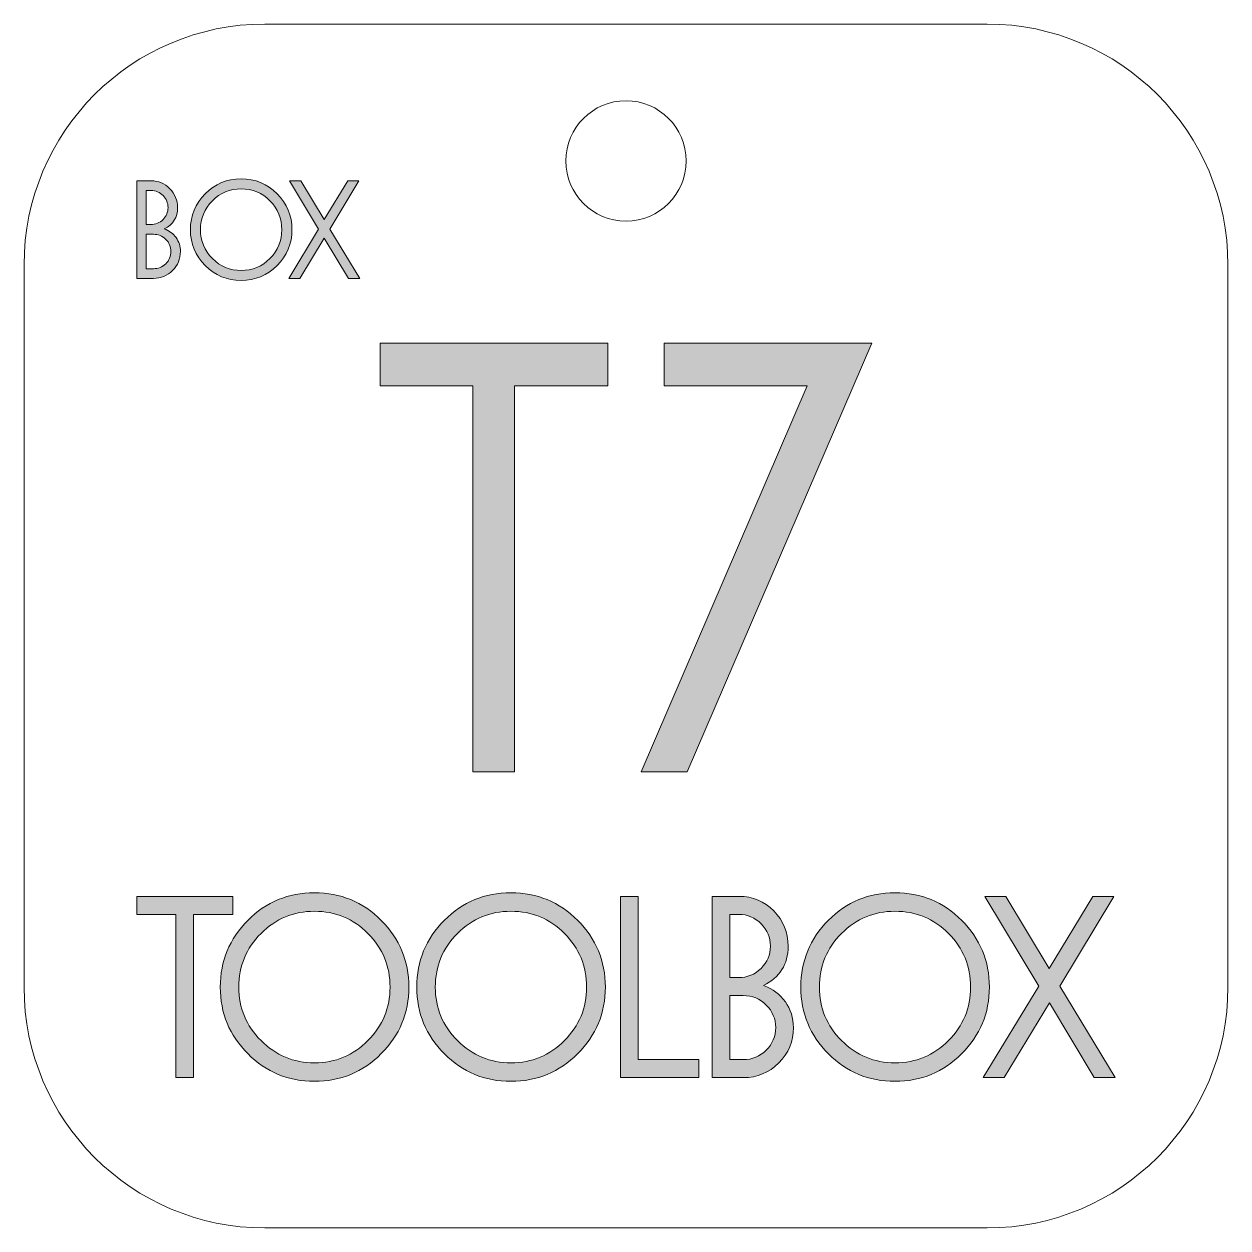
# Model space of a CAD drawing. Header units: inches. Extents: x 30 to 444, y 589 to 771.
# Drawn here: x 330 to 380, y 670.9 to 720.9 of the extents above; entities that cross this region are included whole.
import ezdxf

# ---------------------------------------------------------------- set-up
doc = ezdxf.new("R2010")
doc.units = ezdxf.units.IN
doc.header["$MEASUREMENT"] = 0
doc.layers.add('Default', color=7, linetype='Continuous')

# ---------------------------------------------------------------- blocks, each defined once
blk = doc.blocks.new('block 2')
at = {"layer": 'Default'}
h = blk.add_hatch(color=7, dxfattribs=at)
h.dxf.hatch_style = 2
h.paths.add_polyline_path([(354.209, 705.865), (350.337, 705.865), (350.337, 689.832), (348.597, 689.832), (348.597, 705.865), (344.751, 705.865), (344.751, 707.633), (354.209, 707.633)])
h = blk.add_hatch(color=7, dxfattribs=at)
h.dxf.hatch_style = 2
h.paths.add_polyline_path([(365.175, 707.633), (357.51, 689.832), (355.586, 689.832), (362.49, 705.865), (356.548, 705.865), (356.548, 707.633)])
at = {"layer": 'Default', "lineweight": 0}
for points in [[(354.209, 705.865), (350.337, 705.865), (350.337, 689.832), (348.597, 689.832), (348.597, 705.865), (344.751, 705.865), (344.751, 707.633), (354.209, 707.633), (354.209, 705.865)], [(365.175, 707.633), (357.51, 689.832), (355.586, 689.832), (362.49, 705.865), (356.548, 705.865), (356.548, 707.633), (365.175, 707.633)]]:
    blk.add_lwpolyline(points, dxfattribs=at)
blk = doc.blocks.new('block 47')
at = {"layer": 'Default'}
h = blk.add_hatch(color=7, dxfattribs=at)
h.dxf.hatch_style = 2
edge = h.paths.add_edge_path()
edge.add_spline(control_points=[(336.457, 711.443), (336.457, 711.135), (336.348, 710.872), (336.129, 710.653), (335.91, 710.434), (335.647, 710.325), (335.339, 710.325), (335.339, 710.325), (334.641, 710.325), (334.641, 710.325), (334.641, 710.325), (334.641, 714.377), (334.641, 714.377), (334.641, 714.377), (335.244, 714.377), (335.244, 714.377), (335.548, 714.377), (335.806, 714.268), (336.019, 714.051), (336.232, 713.835), (336.339, 713.572), (336.339, 713.265), (336.339, 712.859), (336.155, 712.565), (335.788, 712.383), (335.993, 712.308), (336.156, 712.187), (336.277, 712.019), (336.397, 711.852), (336.457, 711.66), (336.457, 711.443)], knot_values=[0, 0, 0, 0, 1, 1, 1, 2, 2, 2, 3, 3, 3, 4, 4, 4, 5, 5, 5, 6, 6, 6, 7, 7, 7, 8, 8, 8, 9, 9, 9, 10, 10, 10, 10], degree=3, periodic=1)
edge = h.paths.add_edge_path()
edge.add_spline(control_points=[(335.942, 713.265), (335.942, 713.458), (335.873, 713.624), (335.735, 713.765), (335.598, 713.904), (335.433, 713.974), (335.241, 713.974), (335.241, 713.974), (335.037, 713.974), (335.037, 713.974), (335.037, 713.974), (335.037, 712.561), (335.037, 712.561), (335.037, 712.561), (335.229, 712.561), (335.229, 712.561), (335.425, 712.561), (335.593, 712.63), (335.733, 712.768), (335.872, 712.906), (335.942, 713.071), (335.942, 713.265)], knot_values=[0, 0, 0, 0, 1, 1, 1, 2, 2, 2, 3, 3, 3, 4, 4, 4, 5, 5, 5, 6, 6, 6, 7, 7, 7, 7], degree=3, periodic=1)
edge = h.paths.add_edge_path()
edge.add_spline(control_points=[(336.061, 711.443), (336.061, 711.64), (335.99, 711.808), (335.848, 711.948), (335.707, 712.088), (335.536, 712.159), (335.336, 712.159), (335.336, 712.159), (335.037, 712.159), (335.037, 712.159), (335.037, 712.159), (335.037, 710.727), (335.037, 710.727), (335.037, 710.727), (335.336, 710.727), (335.336, 710.727), (335.536, 710.727), (335.707, 710.797), (335.848, 710.937), (335.99, 711.077), (336.061, 711.245), (336.061, 711.443)], knot_values=[0, 0, 0, 0, 1, 1, 1, 2, 2, 2, 3, 3, 3, 4, 4, 4, 5, 5, 5, 6, 6, 6, 7, 7, 7, 7], degree=3, periodic=1)
h = blk.add_hatch(color=7, dxfattribs=at)
h.dxf.hatch_style = 2
edge = h.paths.add_edge_path()
edge.add_spline(control_points=[(341.089, 712.348), (341.089, 711.768), (340.883, 711.272), (340.471, 710.86), (340.059, 710.448), (339.561, 710.242), (338.978, 710.242), (338.394, 710.242), (337.897, 710.448), (337.487, 710.86), (337.077, 711.272), (336.872, 711.768), (336.872, 712.348), (336.872, 712.931), (337.077, 713.429), (337.487, 713.841), (337.897, 714.253), (338.394, 714.46), (338.978, 714.46), (339.561, 714.46), (340.059, 714.253), (340.471, 713.841), (340.883, 713.429), (341.089, 712.931), (341.089, 712.348)], knot_values=[0, 0, 0, 0, 1, 1, 1, 2, 2, 2, 3, 3, 3, 4, 4, 4, 5, 5, 5, 6, 6, 6, 7, 7, 7, 8, 8, 8, 8], degree=3, periodic=1)
edge = h.paths.add_edge_path()
edge.add_spline(control_points=[(340.669, 712.348), (340.669, 712.817), (340.505, 713.217), (340.176, 713.549), (339.846, 713.88), (339.447, 714.045), (338.978, 714.045), (338.512, 714.045), (338.114, 713.88), (337.783, 713.549), (337.451, 713.217), (337.286, 712.817), (337.286, 712.348), (337.286, 711.882), (337.451, 711.484), (337.783, 711.153), (338.114, 710.821), (338.512, 710.656), (338.978, 710.656), (339.447, 710.656), (339.846, 710.821), (340.176, 711.153), (340.505, 711.484), (340.669, 711.882), (340.669, 712.348)], knot_values=[0, 0, 0, 0, 1, 1, 1, 2, 2, 2, 3, 3, 3, 4, 4, 4, 5, 5, 5, 6, 6, 6, 7, 7, 7, 8, 8, 8, 8], degree=3, periodic=1)
h = blk.add_hatch(color=7, dxfattribs=at)
h.dxf.hatch_style = 2
h.paths.add_polyline_path([(343.906, 710.325), (343.435, 710.325), (342.433, 711.995), (341.423, 710.325), (340.953, 710.325), (342.198, 712.372), (340.986, 714.377), (341.456, 714.377), (342.43, 712.767), (343.403, 714.377), (343.873, 714.377), (342.668, 712.372)])
at = {"layer": 'Default', "color": 7, "lineweight": 5}
blk.add_lwpolyline([(343.906, 710.325), (343.435, 710.325), (342.433, 711.995), (341.423, 710.325), (340.953, 710.325), (342.198, 712.372), (340.986, 714.377), (341.456, 714.377), (342.43, 712.767), (343.403, 714.377), (343.873, 714.377), (342.668, 712.372), (343.906, 710.325)], dxfattribs=at)
for points, knots in [([(336.457, 711.443), (336.457, 711.135), (336.348, 710.872), (336.129, 710.653), (335.91, 710.434), (335.647, 710.325), (335.339, 710.325), (335.339, 710.325), (334.641, 710.325), (334.641, 710.325), (334.641, 710.325), (334.641, 714.377), (334.641, 714.377), (334.641, 714.377), (335.244, 714.377), (335.244, 714.377), (335.548, 714.377), (335.806, 714.268), (336.019, 714.051), (336.232, 713.835), (336.339, 713.572), (336.339, 713.265), (336.339, 712.859), (336.155, 712.565), (335.788, 712.383), (335.993, 712.308), (336.156, 712.187), (336.277, 712.019), (336.397, 711.852), (336.457, 711.66), (336.457, 711.443)], [0, 0, 0, 0, 1, 1, 1, 2, 2, 2, 3, 3, 3, 4, 4, 4, 5, 5, 5, 6, 6, 6, 7, 7, 7, 8, 8, 8, 9, 9, 9, 10, 10, 10, 10]), ([(341.089, 712.348), (341.089, 711.768), (340.883, 711.272), (340.471, 710.86), (340.059, 710.448), (339.561, 710.242), (338.978, 710.242), (338.394, 710.242), (337.897, 710.448), (337.487, 710.86), (337.077, 711.272), (336.872, 711.768), (336.872, 712.348), (336.872, 712.931), (337.077, 713.429), (337.487, 713.841), (337.897, 714.253), (338.394, 714.46), (338.978, 714.46), (339.561, 714.46), (340.059, 714.253), (340.471, 713.841), (340.883, 713.429), (341.089, 712.931), (341.089, 712.348)], [0, 0, 0, 0, 1, 1, 1, 2, 2, 2, 3, 3, 3, 4, 4, 4, 5, 5, 5, 6, 6, 6, 7, 7, 7, 8, 8, 8, 8]), ([(340.669, 712.348), (340.669, 712.817), (340.505, 713.217), (340.176, 713.549), (339.846, 713.88), (339.447, 714.045), (338.978, 714.045), (338.512, 714.045), (338.114, 713.88), (337.783, 713.549), (337.451, 713.217), (337.286, 712.817), (337.286, 712.348), (337.286, 711.882), (337.451, 711.484), (337.783, 711.153), (338.114, 710.821), (338.512, 710.656), (338.978, 710.656), (339.447, 710.656), (339.846, 710.821), (340.176, 711.153), (340.505, 711.484), (340.669, 711.882), (340.669, 712.348)], [0, 0, 0, 0, 1, 1, 1, 2, 2, 2, 3, 3, 3, 4, 4, 4, 5, 5, 5, 6, 6, 6, 7, 7, 7, 8, 8, 8, 8]), ([(335.942, 713.265), (335.942, 713.458), (335.873, 713.624), (335.735, 713.765), (335.598, 713.904), (335.433, 713.974), (335.241, 713.974), (335.241, 713.974), (335.037, 713.974), (335.037, 713.974), (335.037, 713.974), (335.037, 712.561), (335.037, 712.561), (335.037, 712.561), (335.229, 712.561), (335.229, 712.561), (335.425, 712.561), (335.593, 712.63), (335.733, 712.768), (335.872, 712.906), (335.942, 713.071), (335.942, 713.265)], [0, 0, 0, 0, 1, 1, 1, 2, 2, 2, 3, 3, 3, 4, 4, 4, 5, 5, 5, 6, 6, 6, 7, 7, 7, 7]), ([(336.061, 711.443), (336.061, 711.64), (335.99, 711.808), (335.848, 711.948), (335.707, 712.088), (335.536, 712.159), (335.336, 712.159), (335.336, 712.159), (335.037, 712.159), (335.037, 712.159), (335.037, 712.159), (335.037, 710.727), (335.037, 710.727), (335.037, 710.727), (335.336, 710.727), (335.336, 710.727), (335.536, 710.727), (335.707, 710.797), (335.848, 710.937), (335.99, 711.077), (336.061, 711.245), (336.061, 711.443)], [0, 0, 0, 0, 1, 1, 1, 2, 2, 2, 3, 3, 3, 4, 4, 4, 5, 5, 5, 6, 6, 6, 7, 7, 7, 7])]:
    blk.add_open_spline(points, degree=3, knots=knots, dxfattribs=at)
blk = doc.blocks.new('block 48')
at = {"layer": 'Default', "color": 240, "lineweight": 9}
blk.add_open_spline([(339.963, 670.888), (339.963, 670.888), (369.963, 670.888), (369.963, 670.888), (375.486, 670.888), (379.963, 675.366), (379.963, 680.888), (379.963, 680.888), (379.963, 710.888), (379.963, 710.888), (379.963, 716.411), (375.486, 720.888), (369.963, 720.888), (369.963, 720.888), (339.963, 720.888), (339.963, 720.888), (334.44, 720.888), (329.963, 716.411), (329.963, 710.888), (329.963, 710.888), (329.963, 680.888), (329.963, 680.888), (329.963, 675.366), (334.44, 670.888), (339.963, 670.888)], degree=3, knots=[0, 0, 0, 0, 1, 1, 1, 2, 2, 2, 3, 3, 3, 4, 4, 4, 5, 5, 5, 6, 6, 6, 7, 7, 7, 8, 8, 8, 8], dxfattribs=at)
blk = doc.blocks.new('block 49')
at = {"layer": 'Default', "color": 240, "lineweight": 9}
blk.add_open_spline([(352.463, 715.205), (352.463, 716.586), (353.582, 717.705), (354.963, 717.705), (356.344, 717.705), (357.463, 716.586), (357.463, 715.205), (357.463, 713.825), (356.344, 712.705), (354.963, 712.705), (353.582, 712.705), (352.463, 713.825), (352.463, 715.205), (352.463, 715.205), (352.463, 715.205), (352.463, 715.205)], degree=3, knots=[0, 0, 0, 0, 1, 1, 1, 2, 2, 2, 3, 3, 3, 4, 4, 4, 5, 5, 5, 5], dxfattribs=at)
blk = doc.blocks.new('block 50')
at = {"layer": 'Default'}
h = blk.add_hatch(color=7, dxfattribs=at)
h.dxf.hatch_style = 2
h.paths.add_polyline_path([(338.639, 683.91), (337.002, 683.91), (337.002, 677.132), (336.267, 677.132), (336.267, 683.91), (334.641, 683.91), (334.641, 684.657), (338.639, 684.657)])
h = blk.add_hatch(color=7, dxfattribs=at)
h.dxf.hatch_style = 2
edge = h.paths.add_edge_path()
edge.add_spline(control_points=[(345.944, 680.889), (345.944, 679.812), (345.562, 678.891), (344.796, 678.126), (344.031, 677.361), (343.106, 676.978), (342.023, 676.978), (340.939, 676.978), (340.016, 677.361), (339.255, 678.126), (338.493, 678.891), (338.112, 679.812), (338.112, 680.889), (338.112, 681.973), (338.493, 682.897), (339.255, 683.662), (340.016, 684.428), (340.939, 684.811), (342.023, 684.811), (343.106, 684.811), (344.031, 684.428), (344.796, 683.662), (345.562, 682.897), (345.944, 681.973), (345.944, 680.889)], knot_values=[0, 0, 0, 0, 1, 1, 1, 2, 2, 2, 3, 3, 3, 4, 4, 4, 5, 5, 5, 6, 6, 6, 7, 7, 7, 8, 8, 8, 8], degree=3, periodic=1)
edge = h.paths.add_edge_path()
edge.add_spline(control_points=[(345.164, 680.889), (345.164, 681.76), (344.858, 682.504), (344.247, 683.119), (343.636, 683.734), (342.894, 684.041), (342.023, 684.041), (341.158, 684.041), (340.419, 683.734), (339.804, 683.119), (339.189, 682.504), (338.881, 681.76), (338.881, 680.889), (338.881, 680.025), (339.189, 679.285), (339.804, 678.67), (340.419, 678.054), (341.158, 677.747), (342.023, 677.747), (342.894, 677.747), (343.636, 678.054), (344.247, 678.67), (344.858, 679.285), (345.164, 680.025), (345.164, 680.889)], knot_values=[0, 0, 0, 0, 1, 1, 1, 2, 2, 2, 3, 3, 3, 4, 4, 4, 5, 5, 5, 6, 6, 6, 7, 7, 7, 8, 8, 8, 8], degree=3, periodic=1)
h = blk.add_hatch(color=7, dxfattribs=at)
h.dxf.hatch_style = 2
edge = h.paths.add_edge_path()
edge.add_spline(control_points=[(354.106, 680.889), (354.106, 679.812), (353.723, 678.891), (352.958, 678.126), (352.193, 677.361), (351.268, 676.978), (350.184, 676.978), (349.1, 676.978), (348.177, 677.361), (347.416, 678.126), (346.654, 678.891), (346.274, 679.812), (346.274, 680.889), (346.274, 681.973), (346.654, 682.897), (347.416, 683.662), (348.177, 684.428), (349.1, 684.811), (350.184, 684.811), (351.268, 684.811), (352.193, 684.428), (352.958, 683.662), (353.723, 682.897), (354.106, 681.973), (354.106, 680.889)], knot_values=[0, 0, 0, 0, 1, 1, 1, 2, 2, 2, 3, 3, 3, 4, 4, 4, 5, 5, 5, 6, 6, 6, 7, 7, 7, 8, 8, 8, 8], degree=3, periodic=1)
edge = h.paths.add_edge_path()
edge.add_spline(control_points=[(353.326, 680.889), (353.326, 681.76), (353.02, 682.504), (352.408, 683.119), (351.797, 683.734), (351.055, 684.041), (350.184, 684.041), (349.32, 684.041), (348.581, 683.734), (347.965, 683.119), (347.35, 682.504), (347.042, 681.76), (347.042, 680.889), (347.042, 680.025), (347.35, 679.285), (347.965, 678.67), (348.581, 678.054), (349.32, 677.747), (350.184, 677.747), (351.055, 677.747), (351.797, 678.054), (352.408, 678.67), (353.02, 679.285), (353.326, 680.025), (353.326, 680.889)], knot_values=[0, 0, 0, 0, 1, 1, 1, 2, 2, 2, 3, 3, 3, 4, 4, 4, 5, 5, 5, 6, 6, 6, 7, 7, 7, 8, 8, 8, 8], degree=3, periodic=1)
h = blk.add_hatch(color=7, dxfattribs=at)
h.dxf.hatch_style = 2
h.paths.add_polyline_path([(357.994, 677.132), (354.732, 677.132), (354.732, 684.657), (355.468, 684.657), (355.468, 677.879), (357.994, 677.879)])
h = blk.add_hatch(color=7, dxfattribs=at)
h.dxf.hatch_style = 2
edge = h.paths.add_edge_path()
edge.add_spline(control_points=[(361.916, 679.208), (361.916, 678.637), (361.713, 678.148), (361.306, 677.742), (360.9, 677.335), (360.411, 677.132), (359.84, 677.132), (359.84, 677.132), (358.544, 677.132), (358.544, 677.132), (358.544, 677.132), (358.544, 684.657), (358.544, 684.657), (358.544, 684.657), (359.664, 684.657), (359.664, 684.657), (360.228, 684.657), (360.708, 684.455), (361.103, 684.053), (361.499, 683.65), (361.696, 683.163), (361.696, 682.591), (361.696, 681.837), (361.356, 681.292), (360.674, 680.955), (361.055, 680.815), (361.357, 680.59), (361.581, 680.279), (361.804, 679.968), (361.916, 679.611), (361.916, 679.208)], knot_values=[0, 0, 0, 0, 1, 1, 1, 2, 2, 2, 3, 3, 3, 4, 4, 4, 5, 5, 5, 6, 6, 6, 7, 7, 7, 8, 8, 8, 9, 9, 9, 10, 10, 10, 10], degree=3, periodic=1)
edge = h.paths.add_edge_path()
edge.add_spline(control_points=[(360.96, 682.591), (360.96, 682.95), (360.832, 683.26), (360.576, 683.52), (360.32, 683.779), (360.014, 683.91), (359.658, 683.91), (359.658, 683.91), (359.279, 683.91), (359.279, 683.91), (359.279, 683.91), (359.279, 681.284), (359.279, 681.284), (359.279, 681.284), (359.636, 681.284), (359.636, 681.284), (359.999, 681.284), (360.311, 681.412), (360.571, 681.669), (360.83, 681.925), (360.96, 682.232), (360.96, 682.591)], knot_values=[0, 0, 0, 0, 1, 1, 1, 2, 2, 2, 3, 3, 3, 4, 4, 4, 5, 5, 5, 6, 6, 6, 7, 7, 7, 7], degree=3, periodic=1)
edge = h.paths.add_edge_path()
edge.add_spline(control_points=[(361.18, 679.208), (361.18, 679.574), (361.048, 679.887), (360.785, 680.147), (360.523, 680.407), (360.206, 680.537), (359.835, 680.537), (359.835, 680.537), (359.279, 680.537), (359.279, 680.537), (359.279, 680.537), (359.279, 677.879), (359.279, 677.879), (359.279, 677.879), (359.835, 677.879), (359.835, 677.879), (360.206, 677.879), (360.523, 678.009), (360.785, 678.269), (361.048, 678.529), (361.18, 678.842), (361.18, 679.208)], knot_values=[0, 0, 0, 0, 1, 1, 1, 2, 2, 2, 3, 3, 3, 4, 4, 4, 5, 5, 5, 6, 6, 6, 7, 7, 7, 7], degree=3, periodic=1)
h = blk.add_hatch(color=7, dxfattribs=at)
h.dxf.hatch_style = 2
edge = h.paths.add_edge_path()
edge.add_spline(control_points=[(370.056, 680.889), (370.056, 679.812), (369.673, 678.891), (368.908, 678.126), (368.143, 677.361), (367.218, 676.978), (366.134, 676.978), (365.05, 676.978), (364.127, 677.361), (363.366, 678.126), (362.604, 678.891), (362.224, 679.812), (362.224, 680.889), (362.224, 681.973), (362.604, 682.897), (363.366, 683.662), (364.127, 684.428), (365.05, 684.811), (366.134, 684.811), (367.218, 684.811), (368.143, 684.428), (368.908, 683.662), (369.673, 682.897), (370.056, 681.973), (370.056, 680.889)], knot_values=[0, 0, 0, 0, 1, 1, 1, 2, 2, 2, 3, 3, 3, 4, 4, 4, 5, 5, 5, 6, 6, 6, 7, 7, 7, 8, 8, 8, 8], degree=3, periodic=1)
edge = h.paths.add_edge_path()
edge.add_spline(control_points=[(369.276, 680.889), (369.276, 681.76), (368.97, 682.504), (368.359, 683.119), (367.747, 683.734), (367.006, 684.041), (366.134, 684.041), (365.27, 684.041), (364.531, 683.734), (363.915, 683.119), (363.3, 682.504), (362.993, 681.76), (362.993, 680.889), (362.993, 680.025), (363.3, 679.285), (363.915, 678.67), (364.531, 678.054), (365.27, 677.747), (366.134, 677.747), (367.006, 677.747), (367.747, 678.054), (368.359, 678.67), (368.97, 679.285), (369.276, 680.025), (369.276, 680.889)], knot_values=[0, 0, 0, 0, 1, 1, 1, 2, 2, 2, 3, 3, 3, 4, 4, 4, 5, 5, 5, 6, 6, 6, 7, 7, 7, 8, 8, 8, 8], degree=3, periodic=1)
h = blk.add_hatch(color=7, dxfattribs=at)
h.dxf.hatch_style = 2
h.paths.add_polyline_path([(375.285, 677.132), (374.412, 677.132), (372.55, 680.233), (370.676, 677.132), (369.803, 677.132), (372.114, 680.934), (369.864, 684.657), (370.737, 684.657), (372.544, 681.667), (374.351, 684.657), (375.224, 684.657), (372.987, 680.934)])
at = {"layer": 'Default', "color": 7, "lineweight": 5}
for points in [[(338.639, 683.91), (337.002, 683.91), (337.002, 677.132), (336.267, 677.132), (336.267, 683.91), (334.641, 683.91), (334.641, 684.657), (338.639, 684.657), (338.639, 683.91)], [(357.994, 677.132), (354.732, 677.132), (354.732, 684.657), (355.468, 684.657), (355.468, 677.879), (357.994, 677.879), (357.994, 677.132)], [(375.285, 677.132), (374.412, 677.132), (372.55, 680.233), (370.676, 677.132), (369.803, 677.132), (372.114, 680.934), (369.864, 684.657), (370.737, 684.657), (372.544, 681.667), (374.351, 684.657), (375.224, 684.657), (372.987, 680.934), (375.285, 677.132)]]:
    blk.add_lwpolyline(points, dxfattribs=at)
for points, knots in [([(345.944, 680.889), (345.944, 679.812), (345.562, 678.891), (344.796, 678.126), (344.031, 677.361), (343.106, 676.978), (342.023, 676.978), (340.939, 676.978), (340.016, 677.361), (339.255, 678.126), (338.493, 678.891), (338.112, 679.812), (338.112, 680.889), (338.112, 681.973), (338.493, 682.897), (339.255, 683.662), (340.016, 684.428), (340.939, 684.811), (342.023, 684.811), (343.106, 684.811), (344.031, 684.428), (344.796, 683.662), (345.562, 682.897), (345.944, 681.973), (345.944, 680.889)], [0, 0, 0, 0, 1, 1, 1, 2, 2, 2, 3, 3, 3, 4, 4, 4, 5, 5, 5, 6, 6, 6, 7, 7, 7, 8, 8, 8, 8]), ([(354.106, 680.889), (354.106, 679.812), (353.723, 678.891), (352.958, 678.126), (352.193, 677.361), (351.268, 676.978), (350.184, 676.978), (349.1, 676.978), (348.177, 677.361), (347.416, 678.126), (346.654, 678.891), (346.274, 679.812), (346.274, 680.889), (346.274, 681.973), (346.654, 682.897), (347.416, 683.662), (348.177, 684.428), (349.1, 684.811), (350.184, 684.811), (351.268, 684.811), (352.193, 684.428), (352.958, 683.662), (353.723, 682.897), (354.106, 681.973), (354.106, 680.889)], [0, 0, 0, 0, 1, 1, 1, 2, 2, 2, 3, 3, 3, 4, 4, 4, 5, 5, 5, 6, 6, 6, 7, 7, 7, 8, 8, 8, 8]), ([(361.916, 679.208), (361.916, 678.637), (361.713, 678.148), (361.306, 677.742), (360.9, 677.335), (360.411, 677.132), (359.84, 677.132), (359.84, 677.132), (358.544, 677.132), (358.544, 677.132), (358.544, 677.132), (358.544, 684.657), (358.544, 684.657), (358.544, 684.657), (359.664, 684.657), (359.664, 684.657), (360.228, 684.657), (360.708, 684.455), (361.103, 684.053), (361.499, 683.65), (361.696, 683.163), (361.696, 682.591), (361.696, 681.837), (361.356, 681.292), (360.674, 680.955), (361.055, 680.815), (361.357, 680.59), (361.581, 680.279), (361.804, 679.968), (361.916, 679.611), (361.916, 679.208)], [0, 0, 0, 0, 1, 1, 1, 2, 2, 2, 3, 3, 3, 4, 4, 4, 5, 5, 5, 6, 6, 6, 7, 7, 7, 8, 8, 8, 9, 9, 9, 10, 10, 10, 10]), ([(370.056, 680.889), (370.056, 679.812), (369.673, 678.891), (368.908, 678.126), (368.143, 677.361), (367.218, 676.978), (366.134, 676.978), (365.05, 676.978), (364.127, 677.361), (363.366, 678.126), (362.604, 678.891), (362.224, 679.812), (362.224, 680.889), (362.224, 681.973), (362.604, 682.897), (363.366, 683.662), (364.127, 684.428), (365.05, 684.811), (366.134, 684.811), (367.218, 684.811), (368.143, 684.428), (368.908, 683.662), (369.673, 682.897), (370.056, 681.973), (370.056, 680.889)], [0, 0, 0, 0, 1, 1, 1, 2, 2, 2, 3, 3, 3, 4, 4, 4, 5, 5, 5, 6, 6, 6, 7, 7, 7, 8, 8, 8, 8]), ([(345.164, 680.889), (345.164, 681.76), (344.858, 682.504), (344.247, 683.119), (343.636, 683.734), (342.894, 684.041), (342.023, 684.041), (341.158, 684.041), (340.419, 683.734), (339.804, 683.119), (339.189, 682.504), (338.881, 681.76), (338.881, 680.889), (338.881, 680.025), (339.189, 679.285), (339.804, 678.67), (340.419, 678.054), (341.158, 677.747), (342.023, 677.747), (342.894, 677.747), (343.636, 678.054), (344.247, 678.67), (344.858, 679.285), (345.164, 680.025), (345.164, 680.889)], [0, 0, 0, 0, 1, 1, 1, 2, 2, 2, 3, 3, 3, 4, 4, 4, 5, 5, 5, 6, 6, 6, 7, 7, 7, 8, 8, 8, 8]), ([(353.326, 680.889), (353.326, 681.76), (353.02, 682.504), (352.408, 683.119), (351.797, 683.734), (351.055, 684.041), (350.184, 684.041), (349.32, 684.041), (348.581, 683.734), (347.965, 683.119), (347.35, 682.504), (347.042, 681.76), (347.042, 680.889), (347.042, 680.025), (347.35, 679.285), (347.965, 678.67), (348.581, 678.054), (349.32, 677.747), (350.184, 677.747), (351.055, 677.747), (351.797, 678.054), (352.408, 678.67), (353.02, 679.285), (353.326, 680.025), (353.326, 680.889)], [0, 0, 0, 0, 1, 1, 1, 2, 2, 2, 3, 3, 3, 4, 4, 4, 5, 5, 5, 6, 6, 6, 7, 7, 7, 8, 8, 8, 8]), ([(369.276, 680.889), (369.276, 681.76), (368.97, 682.504), (368.359, 683.119), (367.747, 683.734), (367.006, 684.041), (366.134, 684.041), (365.27, 684.041), (364.531, 683.734), (363.915, 683.119), (363.3, 682.504), (362.993, 681.76), (362.993, 680.889), (362.993, 680.025), (363.3, 679.285), (363.915, 678.67), (364.531, 678.054), (365.27, 677.747), (366.134, 677.747), (367.006, 677.747), (367.747, 678.054), (368.359, 678.67), (368.97, 679.285), (369.276, 680.025), (369.276, 680.889)], [0, 0, 0, 0, 1, 1, 1, 2, 2, 2, 3, 3, 3, 4, 4, 4, 5, 5, 5, 6, 6, 6, 7, 7, 7, 8, 8, 8, 8]), ([(360.96, 682.591), (360.96, 682.95), (360.832, 683.26), (360.576, 683.52), (360.32, 683.779), (360.014, 683.91), (359.658, 683.91), (359.658, 683.91), (359.279, 683.91), (359.279, 683.91), (359.279, 683.91), (359.279, 681.284), (359.279, 681.284), (359.279, 681.284), (359.636, 681.284), (359.636, 681.284), (359.999, 681.284), (360.311, 681.412), (360.571, 681.669), (360.83, 681.925), (360.96, 682.232), (360.96, 682.591)], [0, 0, 0, 0, 1, 1, 1, 2, 2, 2, 3, 3, 3, 4, 4, 4, 5, 5, 5, 6, 6, 6, 7, 7, 7, 7]), ([(361.18, 679.208), (361.18, 679.574), (361.048, 679.887), (360.785, 680.147), (360.523, 680.407), (360.206, 680.537), (359.835, 680.537), (359.835, 680.537), (359.279, 680.537), (359.279, 680.537), (359.279, 680.537), (359.279, 677.879), (359.279, 677.879), (359.279, 677.879), (359.835, 677.879), (359.835, 677.879), (360.206, 677.879), (360.523, 678.009), (360.785, 678.269), (361.048, 678.529), (361.18, 678.842), (361.18, 679.208)], [0, 0, 0, 0, 1, 1, 1, 2, 2, 2, 3, 3, 3, 4, 4, 4, 5, 5, 5, 6, 6, 6, 7, 7, 7, 7])]:
    blk.add_open_spline(points, degree=3, knots=knots, dxfattribs=at)

msp = doc.modelspace()

# ---------------------------------------------------------------- block references
at = {"layer": 'Default'}
for name in ['block 48', 'block 49', 'block 47', 'block 2', 'block 50']:
    msp.add_blockref(name, (0, 0), dxfattribs=at)

doc.saveas('drawing.dxf')
